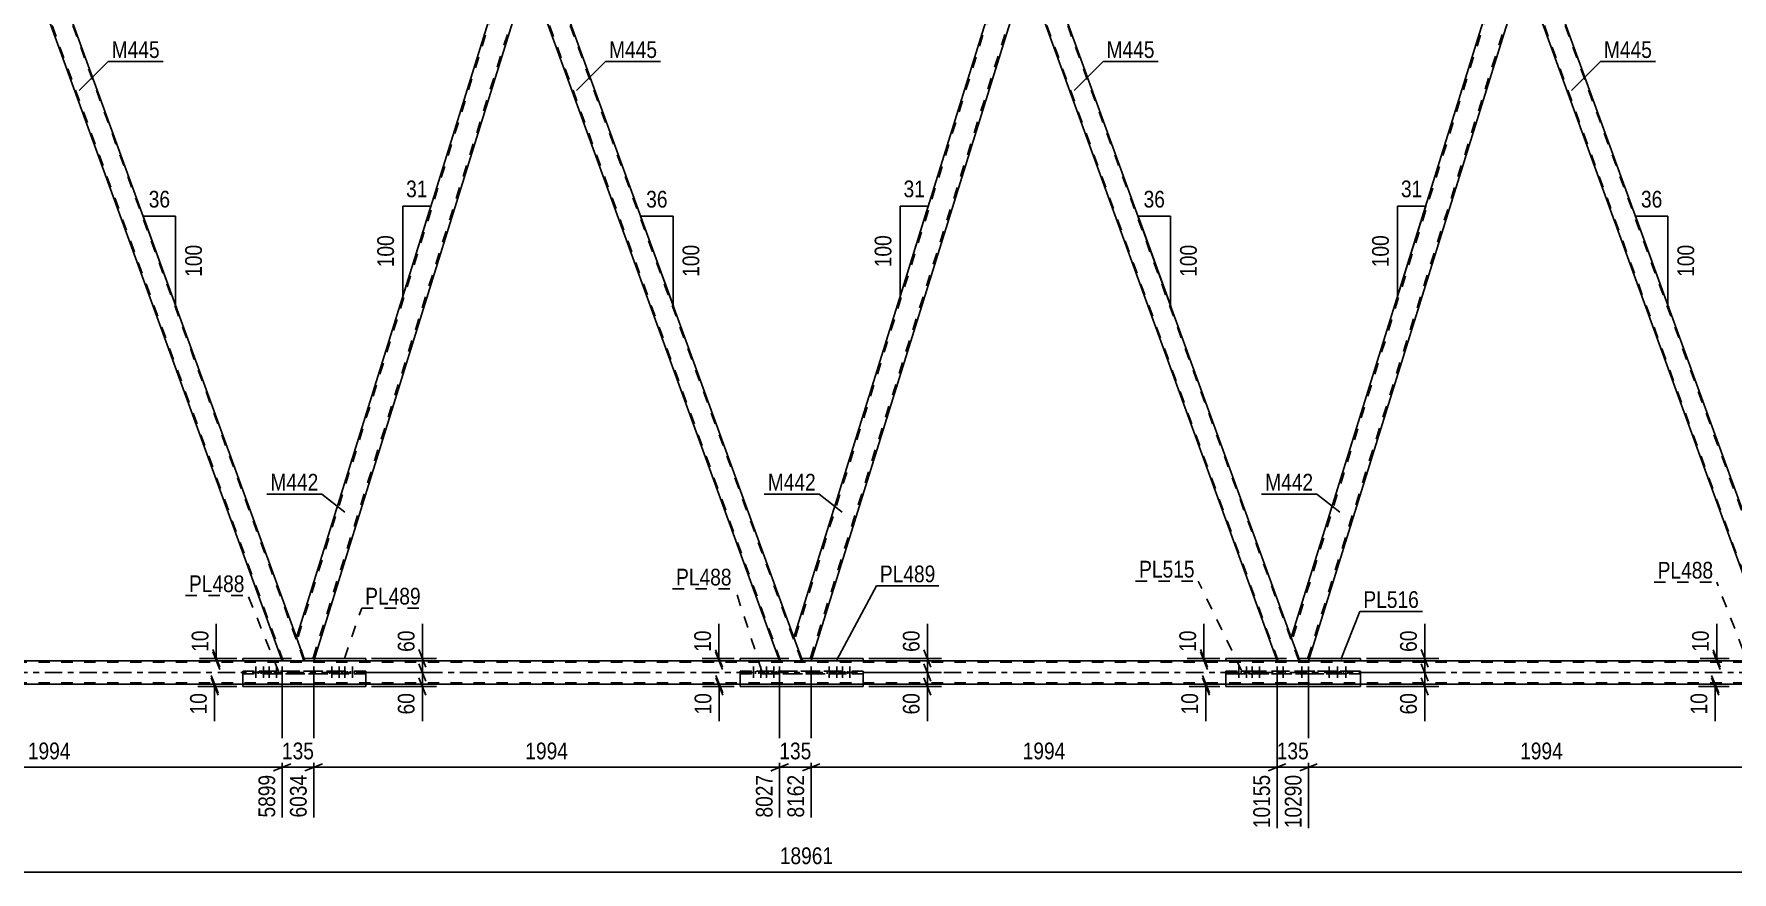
# Model space of a CAD drawing. Header units: millimetres. Extents: x 0 to 841, y 0 to 594.
# Drawn here: x 289.5 to 580.2, y 269.4 to 412.8 of the extents above; entities that cross this region are included whole.
import ezdxf

# ---------------------------------------------------------------- set-up
doc = ezdxf.new("R2010")
doc.units = ezdxf.units.MM
doc.linetypes.add('DXK_LINE_DOT2', pattern=[3.9198, 1.9599, -1.9599])
doc.linetypes.add('DXK_LINE_DOT3', pattern=[5.9187, 2.979, -0.9799, 0.9799, -0.9799])
doc.styles.add('Arial Narrow', font='ARIALN.TTF', dxfattribs={"height": 0.2})

# ---------------------------------------------------------------- blocks, each defined once
blk = doc.blocks.new('Part-570369486-1893 - 1691')
at = {"color": 2, "linetype": 'Continuous'}
for p, q in [((546.57, 427.54), (543.02, 427.54)), ((546.91, 427.54), (546.57, 427.54)), ((589.87, 309.52), (546.91, 427.54)), ((587.42, 305.54), (544.47, 423.56)), ((590.98, 305.54), (587.42, 305.54)), ((591.29, 305.54), (590.98, 305.54)), ((591.32, 305.54), (591.29, 305.54))]:
    blk.add_line(p, q, dxfattribs=at)
at = {"color": 7, "linetype": 'DXK_LINE_DOT2'}
for p, q in [((544.47, 423.56), (543.02, 427.54)), ((587.59, 305.54), (543.19, 427.54)), ((591.15, 305.54), (546.74, 427.54)), ((591.32, 305.54), (589.87, 309.52)), ((590.98, 305.54), (591.22, 305.54))]:
    blk.add_line(p, q, dxfattribs=at)
blk = doc.blocks.new('Part-570369486-1898 - 1691')
at = {"color": 2, "linetype": 'Continuous'}
for p, q in [((541.52, 427.54), (504.73, 309.52)), ((543.02, 427.54), (541.52, 427.54)), ((543.02, 427.54), (544.47, 423.56)), ((544.47, 423.56), (507.68, 305.54)), ((506.18, 305.54), (504.73, 309.52)), ((506.18, 305.54), (507.18, 305.54)), ((507.64, 305.54), (507.18, 305.54)), ((507.68, 305.54), (507.64, 305.54))]:
    blk.add_line(p, q, dxfattribs=at)
at = {"color": 7, "linetype": 'DXK_LINE_DOT2'}
for p, q in [((541.77, 427.54), (504.87, 309.15)), ((544.33, 423.93), (507.43, 305.54)), ((507.18, 305.54), (507.53, 305.54))]:
    blk.add_line(p, q, dxfattribs=at)
blk = doc.blocks.new('Part-570369486-1848 - 1691')
at = {"color": 7, "linetype": 'DXK_LINE_DOT2'}
for p, q in [((778.31, 305.3), (96.07, 305.3)), ((337.41, 305.54), (332.02, 305.54)), ((422.55, 305.54), (417.16, 305.54)), ((507.68, 305.54), (502.29, 305.54)), ((778.31, 301.78), (96.07, 301.78))]:
    blk.add_line(p, q, dxfattribs=at)
at = {"color": 2, "linetype": 'Continuous'}
for p, q in [((332.02, 305.54), (252.28, 305.54)), ((335.91, 305.54), (335.91, 305.54)), ((417.16, 305.54), (337.41, 305.54)), ((421.05, 305.54), (421.05, 305.54)), ((502.29, 305.54), (422.55, 305.54)), ((506.18, 305.54), (506.18, 305.54)), ((587.42, 305.54), (507.68, 305.54)), ((96.07, 301.54), (778.31, 301.54))]:
    blk.add_line(p, q, dxfattribs=at)
at = {"color": 7, "linetype": 'DXK_LINE_DOT3'}
blk.add_line((96.07, 303.54), (778.31, 303.54), dxfattribs=at)
blk = doc.blocks.new('Part-570369486-1913 - 1691')
at = {"color": 2, "linetype": 'Continuous'}
for p, q in [((456.38, 427.54), (419.6, 309.52)), ((457.88, 427.54), (456.38, 427.54)), ((457.88, 427.54), (459.33, 423.56)), ((459.33, 423.56), (422.55, 305.54)), ((421.05, 305.54), (419.6, 309.52)), ((421.05, 305.54), (422.05, 305.54)), ((422.51, 305.54), (422.05, 305.54)), ((422.55, 305.54), (422.51, 305.54))]:
    blk.add_line(p, q, dxfattribs=at)
at = {"color": 7, "linetype": 'DXK_LINE_DOT2'}
for p, q in [((456.63, 427.54), (419.73, 309.15)), ((459.2, 423.93), (422.3, 305.54)), ((422.05, 305.54), (422.4, 305.54))]:
    blk.add_line(p, q, dxfattribs=at)
blk = doc.blocks.new('Part-570369486-1918 - 1691')
at = {"color": 2, "linetype": 'Continuous'}
for p, q in [((371.25, 427.54), (334.47, 309.52)), ((372.75, 427.54), (371.25, 427.54)), ((372.75, 427.54), (374.2, 423.56)), ((374.2, 423.56), (337.41, 305.54)), ((335.91, 305.54), (334.47, 309.52)), ((335.91, 305.54), (336.91, 305.54)), ((337.38, 305.54), (336.91, 305.54)), ((337.41, 305.54), (337.38, 305.54))]:
    blk.add_line(p, q, dxfattribs=at)
at = {"color": 7, "linetype": 'DXK_LINE_DOT2'}
for p, q in [((371.5, 427.54), (334.6, 309.15)), ((374.06, 423.93), (337.16, 305.54)), ((336.91, 305.54), (337.27, 305.54))]:
    blk.add_line(p, q, dxfattribs=at)
blk = doc.blocks.new('Part-570369486-1933 - 1691')
at = {"color": 2, "linetype": 'Continuous'}
for p, q in [((291.17, 427.54), (287.62, 427.54)), ((291.51, 427.54), (291.17, 427.54)), ((334.47, 309.52), (291.51, 427.54)), ((332.02, 305.54), (289.06, 423.56)), ((335.57, 305.54), (332.02, 305.54)), ((335.89, 305.54), (335.57, 305.54)), ((335.91, 305.54), (335.89, 305.54))]:
    blk.add_line(p, q, dxfattribs=at)
at = {"color": 7, "linetype": 'DXK_LINE_DOT2'}
for p, q in [((289.06, 423.56), (287.62, 427.54)), ((332.19, 305.54), (287.79, 427.54)), ((335.74, 305.54), (291.34, 427.54)), ((335.91, 305.54), (334.47, 309.52)), ((335.57, 305.54), (335.82, 305.54))]:
    blk.add_line(p, q, dxfattribs=at)
blk = doc.blocks.new('Part-570369486-1978 - 1691')
at = {"color": 2, "linetype": 'Continuous'}
for p, q in [((417.01, 305.93), (410.4, 305.93)), ((410.4, 305.54), (410.4, 305.93)), ((431.45, 305.93), (422.67, 305.93)), ((431.45, 305.54), (431.45, 305.93)), ((410.4, 301.13), (410.4, 301.54)), ((410.4, 301.13), (431.45, 301.13)), ((431.45, 301.13), (431.45, 301.54))]:
    blk.add_line(p, q, dxfattribs=at)
at = {"color": 7, "linetype": 'DXK_LINE_DOT2'}
for p, q in [((410.4, 301.54), (410.4, 305.54)), ((422.67, 305.93), (417.01, 305.93)), ((431.45, 301.54), (431.45, 305.54))]:
    blk.add_line(p, q, dxfattribs=at)
blk = doc.blocks.new('Part-570369486-1983 - 1691')
at = {"color": 2, "linetype": 'Continuous'}
for p, q in [((502.14, 305.94), (493.51, 305.94)), ((493.51, 305.54), (493.51, 305.94)), ((516.58, 305.94), (507.81, 305.94)), ((516.58, 305.54), (516.58, 305.94)), ((493.51, 301.14), (493.51, 301.54)), ((493.51, 301.14), (516.58, 301.14)), ((516.58, 301.14), (516.58, 301.54))]:
    blk.add_line(p, q, dxfattribs=at)
at = {"color": 7, "linetype": 'DXK_LINE_DOT2'}
for p, q in [((493.51, 301.54), (493.51, 305.54)), ((507.81, 305.94), (502.14, 305.94)), ((516.58, 301.54), (516.58, 305.54))]:
    blk.add_line(p, q, dxfattribs=at)
blk = doc.blocks.new('Part-570369486-2148 - 1691')
at = {"color": 2, "linetype": 'Continuous'}
for p, q in [((376.3, 427.54), (372.75, 427.54)), ((376.64, 427.54), (376.3, 427.54)), ((419.6, 309.52), (376.64, 427.54)), ((417.15, 305.54), (374.2, 423.56)), ((420.71, 305.54), (417.15, 305.54)), ((421.02, 305.54), (420.71, 305.54)), ((421.05, 305.54), (421.02, 305.54))]:
    blk.add_line(p, q, dxfattribs=at)
at = {"color": 7, "linetype": 'DXK_LINE_DOT2'}
for p, q in [((374.2, 423.56), (372.75, 427.54)), ((417.32, 305.54), (372.92, 427.54)), ((420.88, 305.54), (376.47, 427.54)), ((421.05, 305.54), (419.6, 309.52)), ((420.71, 305.54), (420.95, 305.54))]:
    blk.add_line(p, q, dxfattribs=at)
blk = doc.blocks.new('Part-570369486-2153 - 1691')
at = {"color": 2, "linetype": 'Continuous'}
for p, q in [((461.44, 427.54), (457.88, 427.54)), ((461.78, 427.54), (461.44, 427.54)), ((504.73, 309.52), (461.78, 427.54)), ((502.29, 305.54), (459.33, 423.56)), ((505.84, 305.54), (502.29, 305.54)), ((506.16, 305.54), (505.84, 305.54)), ((506.18, 305.54), (506.16, 305.54))]:
    blk.add_line(p, q, dxfattribs=at)
at = {"color": 7, "linetype": 'DXK_LINE_DOT2'}
for p, q in [((459.33, 423.56), (457.88, 427.54)), ((502.46, 305.54), (458.05, 427.54)), ((506.01, 305.54), (461.61, 427.54)), ((506.18, 305.54), (504.73, 309.52)), ((505.84, 305.54), (506.08, 305.54))]:
    blk.add_line(p, q, dxfattribs=at)
blk = doc.blocks.new('Part-570369486-2173 - 1691')
at = {"color": 2, "linetype": 'Continuous'}
for p, q in [((331.87, 305.94), (325.26, 305.94)), ((325.26, 305.54), (325.26, 305.94)), ((346.31, 305.94), (337.54, 305.94)), ((346.31, 305.54), (346.31, 305.94)), ((325.26, 301.14), (325.26, 301.54)), ((325.26, 301.14), (346.31, 301.14)), ((346.31, 301.14), (346.31, 301.54))]:
    blk.add_line(p, q, dxfattribs=at)
at = {"color": 7, "linetype": 'DXK_LINE_DOT2'}
for p, q in [((325.26, 301.54), (325.26, 305.54)), ((337.54, 305.94), (331.87, 305.94)), ((346.31, 301.54), (346.31, 305.54))]:
    blk.add_line(p, q, dxfattribs=at)
blk = doc.blocks.new('Bolt-570369486-2314 - 1691')
at = {"color": 1, "linetype": 'DXK_LINE_DOT2'}
for p, q in [((327.17, 303.78), (327.17, 303.3)), ((327.53, 304.58), (327.53, 301.58)), ((327.89, 303.78), (327.89, 303.3)), ((328.45, 303.78), (328.45, 303.3)), ((328.81, 304.58), (328.81, 301.58)), ((329.17, 303.78), (329.17, 303.3)), ((329.41, 303.78), (329.41, 303.3)), ((329.77, 304.58), (329.77, 301.58)), ((330.13, 303.78), (330.13, 303.3)), ((330.69, 303.78), (330.69, 303.3)), ((331.05, 304.58), (331.05, 301.58)), ((331.41, 303.78), (331.41, 303.3))]:
    blk.add_line(p, q, dxfattribs=at)
blk = doc.blocks.new('Part-570369486-2288 - 1691')
at = {"color": 7, "linetype": 'DXK_LINE_DOT2'}
for p, q in [((325.26, 303.3), (325.26, 303.78)), ((325.26, 303.78), (346.31, 303.78)), ((330.04, 303.78), (325.26, 303.78)), ((325.26, 303.3), (330.04, 303.3)), ((346.31, 303.3), (325.26, 303.3)), ((330.04, 303.3), (330.04, 303.78)), ((341.54, 303.78), (330.04, 303.78)), ((330.04, 303.3), (341.54, 303.3)), ((341.54, 303.3), (341.54, 303.78)), ((346.31, 303.78), (341.54, 303.78)), ((341.54, 303.3), (346.31, 303.3)), ((346.31, 303.3), (346.31, 303.78)), ((346.31, 303.3), (346.31, 303.3))]:
    blk.add_line(p, q, dxfattribs=at)
blk = doc.blocks.new('Part-570369486-2293 - 1691')
at = {"color": 7, "linetype": 'DXK_LINE_DOT2'}
for p, q in [((410.4, 303.29), (410.4, 303.77)), ((410.4, 303.77), (431.45, 303.77)), ((415.17, 303.77), (410.4, 303.77)), ((410.4, 303.29), (415.17, 303.29)), ((431.45, 303.29), (410.4, 303.29)), ((415.17, 303.29), (415.17, 303.77)), ((426.67, 303.77), (415.17, 303.77)), ((415.17, 303.29), (426.67, 303.29)), ((426.67, 303.29), (426.67, 303.77)), ((431.45, 303.77), (426.67, 303.77)), ((426.67, 303.29), (431.45, 303.29)), ((431.45, 303.29), (431.45, 303.77)), ((431.45, 303.29), (431.45, 303.29))]:
    blk.add_line(p, q, dxfattribs=at)
blk = doc.blocks.new('Part-570369486-2298 - 1691')
at = {"color": 7, "linetype": 'DXK_LINE_DOT2'}
for p, q in [((493.51, 303.3), (493.51, 303.78)), ((493.51, 303.78), (516.58, 303.78)), ((498.28, 303.78), (493.51, 303.78)), ((493.51, 303.3), (501.54, 303.3)), ((516.58, 303.3), (493.51, 303.3)), ((498.28, 303.3), (498.28, 303.78)), ((508.34, 303.78), (498.28, 303.78)), ((501.54, 303.3), (501.54, 303.78)), ((501.54, 303.3), (508.34, 303.3)), ((508.34, 303.3), (508.34, 303.78)), ((516.58, 303.78), (508.34, 303.78)), ((508.34, 303.3), (516.58, 303.3)), ((511.8, 303.3), (511.8, 303.78)), ((516.58, 303.3), (516.58, 303.78)), ((516.58, 303.3), (516.58, 303.3))]:
    blk.add_line(p, q, dxfattribs=at)
blk = doc.blocks.new('Bolt-570369486-2357 - 1691')
at = {"color": 1, "linetype": 'DXK_LINE_DOT2'}
for p, q in [((340.16, 303.78), (340.16, 303.3)), ((340.52, 304.58), (340.52, 301.58)), ((340.88, 303.78), (340.88, 303.3)), ((341.44, 303.78), (341.44, 303.3)), ((341.8, 304.58), (341.8, 301.58)), ((342.16, 303.78), (342.16, 303.3)), ((342.41, 303.78), (342.41, 303.3)), ((342.77, 304.58), (342.77, 301.58)), ((343.13, 303.78), (343.13, 303.3)), ((343.69, 303.78), (343.69, 303.3)), ((344.05, 304.58), (344.05, 301.58)), ((344.41, 303.78), (344.41, 303.3))]:
    blk.add_line(p, q, dxfattribs=at)
blk = doc.blocks.new('Bolt-570369486-2358 - 1691')
at = {"color": 1, "linetype": 'DXK_LINE_DOT2'}
for p, q in [((412.3, 303.77), (412.3, 303.29)), ((412.66, 304.57), (412.66, 301.57)), ((413.02, 303.77), (413.02, 303.29)), ((413.58, 303.77), (413.58, 303.29)), ((413.94, 304.57), (413.94, 301.57)), ((414.3, 303.77), (414.3, 303.29)), ((414.55, 303.77), (414.55, 303.29)), ((414.91, 304.57), (414.91, 301.57)), ((415.27, 303.77), (415.27, 303.29)), ((415.83, 303.77), (415.83, 303.29)), ((416.19, 304.57), (416.19, 301.57)), ((416.55, 303.77), (416.55, 303.29))]:
    blk.add_line(p, q, dxfattribs=at)
blk = doc.blocks.new('Bolt-570369486-2359 - 1691')
at = {"color": 1, "linetype": 'DXK_LINE_DOT2'}
for p, q in [((425.3, 303.77), (425.3, 303.29)), ((425.66, 304.57), (425.66, 301.57)), ((426.02, 303.77), (426.02, 303.29)), ((426.58, 303.77), (426.58, 303.29)), ((426.94, 304.57), (426.94, 301.57)), ((427.3, 303.77), (427.3, 303.29)), ((427.54, 303.77), (427.54, 303.29)), ((427.9, 304.57), (427.9, 301.57)), ((428.26, 303.77), (428.26, 303.29)), ((428.83, 303.77), (428.83, 303.29)), ((429.19, 304.57), (429.19, 301.57)), ((429.55, 303.77), (429.55, 303.29))]:
    blk.add_line(p, q, dxfattribs=at)
blk = doc.blocks.new('Bolt-570369486-2360 - 1691')
at = {"color": 1, "linetype": 'DXK_LINE_DOT2'}
for p, q in [((495.41, 303.78), (495.41, 303.3)), ((495.77, 304.58), (495.77, 301.58)), ((496.13, 303.78), (496.13, 303.3)), ((496.69, 303.78), (496.69, 303.3)), ((497.05, 304.58), (497.05, 301.58)), ((497.41, 303.78), (497.41, 303.3)), ((497.66, 303.78), (497.66, 303.3)), ((498.02, 304.58), (498.02, 301.58)), ((498.38, 303.78), (498.38, 303.3)), ((498.94, 303.78), (498.94, 303.3)), ((499.3, 304.58), (499.3, 301.58)), ((499.66, 303.78), (499.66, 303.3))]:
    blk.add_line(p, q, dxfattribs=at)
blk = doc.blocks.new('Bolt-570369486-2361 - 1691')
at = {"color": 1, "linetype": 'DXK_LINE_DOT2'}
for p, q in [((510.85, 303.78), (510.85, 303.3)), ((511.21, 304.58), (511.21, 301.98)), ((511.57, 303.78), (511.57, 303.3)), ((512.26, 303.78), (512.26, 303.3)), ((512.28, 303.78), (512.28, 303.3)), ((512.62, 304.58), (512.62, 301.98)), ((512.64, 304.58), (512.64, 301.98)), ((512.98, 303.78), (512.98, 303.3)), ((513, 303.78), (513, 303.3)), ((513.68, 303.78), (513.68, 303.3)), ((514.04, 304.58), (514.04, 301.98)), ((514.4, 303.78), (514.4, 303.3))]:
    blk.add_line(p, q, dxfattribs=at)
blk = doc.blocks.new('Bolt-570369486-2362 - 1691')
at = {"color": 1, "linetype": 'DXK_LINE_DOT2'}
for p, q in [((502.98, 303.78), (502.98, 303.3)), ((502.98, 303.78), (502.98, 303.3)), ((503.34, 304.58), (503.34, 301.58)), ((503.34, 304.58), (503.34, 301.58)), ((503.7, 303.78), (503.7, 303.3)), ((503.7, 303.78), (503.7, 303.3)), ((506.18, 303.78), (506.18, 303.3)), ((506.18, 303.78), (506.18, 303.3)), ((506.54, 304.58), (506.54, 301.58)), ((506.54, 304.58), (506.54, 301.58)), ((506.9, 303.78), (506.9, 303.3)), ((506.9, 303.78), (506.9, 303.3))]:
    blk.add_line(p, q, dxfattribs=at)
blk = doc.blocks.new('StraightDimension-570369486-32059 - 1691')
at = {"color": 7, "linetype": 'Continuous'}
for p, q in [((319.86, 303.04), (321.06, 300.04)), ((321.06, 299.64), (319.86, 302.64)), ((324.26, 301.54), (317.61, 301.54)), ((324.26, 301.14), (317.61, 301.14)), ((320.46, 301.14), (320.46, 301.54))]:
    blk.add_line(p, q, dxfattribs=at)
at = {"color": 0}
blk.add_wipeout([(319.71, 300.61), (315.51, 300.61), (315.51, 295.75), (319.71, 295.75)], dxfattribs=at)
at = {"color": 7, "linetype": 'Continuous'}
blk.add_line((320.46, 301.14), (320.46, 295.23), dxfattribs=at)
blk.add_line((320.46, 301.14), (320.46, 295.23), dxfattribs=at)
at = {"color": 3, "style": 'Arial Narrow'}
blk.add_text('10', height=2.863, rotation=90.0002, dxfattribs=at).set_placement((319.11, 296.35))
blk = doc.blocks.new('StraightDimension-570369486-24021 - 1691')
at = {"color": 7, "linetype": 'Continuous'}
for p, q in [((337.41, 304.54), (337.41, 278.72)), ((417.16, 304.54), (417.16, 278.72)), ((338.91, 287.93), (335.91, 286.73)), ((415.66, 286.73), (418.66, 287.93)), ((337.41, 287.33), (417.16, 287.33))]:
    blk.add_line(p, q, dxfattribs=at)
at = {"color": 0}
blk.add_wipeout([(381.54, 288.08), (381.54, 292.28), (373.03, 292.28), (373.03, 288.08)], dxfattribs=at)
at = {"color": 0, "linetype": 'Continuous'}
blk.add_wipeout([(416.56, 286.63), (412.36, 286.63), (412.36, 278.12), (416.56, 278.12)], dxfattribs=at)
at = {"color": 3, "style": 'Arial Narrow'}
blk.add_text('1994', height=2.863, dxfattribs=at).set_placement((373.63, 288.68))
at = {"color": 3, "linetype": 'Continuous', "style": 'Arial Narrow'}
blk.add_text('8027', height=2.863, rotation=90.0002, dxfattribs=at).set_placement((415.96, 278.72))
blk = doc.blocks.new('StraightDimension-570369486-32181 - 1691')
at = {"color": 7, "linetype": 'Continuous'}
for p, q in [((517.58, 303.54), (529.96, 303.54)), ((526.96, 305.04), (528.16, 302.04)), ((528.16, 299.64), (526.96, 302.64)), ((527.56, 301.14), (527.56, 303.54)), ((517.58, 301.14), (529.96, 301.14))]:
    blk.add_line(p, q, dxfattribs=at)
at = {"color": 0}
blk.add_wipeout([(526.81, 300.61), (522.61, 300.61), (522.61, 295.75), (526.81, 295.75)], dxfattribs=at)
at = {"color": 7, "linetype": 'Continuous'}
blk.add_line((527.56, 301.14), (527.56, 295.23), dxfattribs=at)
blk.add_line((527.56, 301.14), (527.56, 295.23), dxfattribs=at)
at = {"color": 3, "style": 'Arial Narrow'}
blk.add_text('60', height=2.863, rotation=90.0002, dxfattribs=at).set_placement((526.21, 296.35))
blk = doc.blocks.new('StraightDimension-570369486-21076 - 1691')
at = {"color": 7, "linetype": 'Continuous'}
blk.add_line((55.95, 269.4), (787.57, 269.4), dxfattribs=at)
at = {"color": 0}
blk.add_wipeout([(426.93, 270.15), (426.93, 274.35), (416.59, 274.35), (416.59, 270.15)], dxfattribs=at)
at = {"color": 3, "style": 'Arial Narrow'}
blk.add_text('18961', height=2.863, dxfattribs=at).set_placement((417.19, 270.75))
blk = doc.blocks.new('StraightDimension-570369486-32129 - 1691')
at = {"color": 7, "linetype": 'Continuous'}
for p, q in [((432.45, 305.93), (444.86, 305.93)), ((441.86, 307.43), (443.06, 304.43)), ((442.46, 303.54), (442.46, 305.93)), ((432.45, 303.54), (444.86, 303.54)), ((443.06, 302.04), (441.86, 305.04))]:
    blk.add_line(p, q, dxfattribs=at)
at = {"color": 0}
blk.add_wipeout([(441.71, 311.32), (437.51, 311.32), (437.51, 306.46), (441.71, 306.46)], dxfattribs=at)
at = {"color": 7, "linetype": 'Continuous'}
blk.add_line((442.46, 305.93), (442.46, 311.84), dxfattribs=at)
blk.add_line((442.46, 305.93), (442.46, 311.84), dxfattribs=at)
at = {"color": 3, "style": 'Arial Narrow'}
blk.add_text('60', height=2.863, rotation=90.0002, dxfattribs=at).set_placement((441.11, 307.06))
blk = doc.blocks.new('StraightDimension-570369486-32112 - 1691')
at = {"color": 7, "linetype": 'Continuous'}
for p, q in [((409.4, 305.93), (403.91, 305.93)), ((409.4, 305.54), (403.91, 305.54)), ((406.16, 307.43), (407.36, 304.43)), ((407.36, 304.04), (406.16, 307.04)), ((406.76, 305.54), (406.76, 305.93))]:
    blk.add_line(p, q, dxfattribs=at)
at = {"color": 0}
blk.add_wipeout([(406.01, 311.32), (401.81, 311.32), (401.81, 306.46), (406.01, 306.46)], dxfattribs=at)
at = {"color": 7, "linetype": 'Continuous'}
blk.add_line((406.76, 305.93), (406.76, 311.84), dxfattribs=at)
blk.add_line((406.76, 305.93), (406.76, 311.84), dxfattribs=at)
at = {"color": 3, "style": 'Arial Narrow'}
blk.add_text('10', height=2.863, rotation=90.0002, dxfattribs=at).set_placement((405.41, 307.06))
blk = doc.blocks.new('StraightDimension-570369486-32199 - 1691')
at = {"color": 7, "linetype": 'Continuous'}
for p, q in [((576.68, 303.04), (577.88, 300.04)), ((577.88, 299.63), (576.68, 302.63)), ((579.67, 301.54), (574.43, 301.54)), ((579.67, 301.13), (574.43, 301.13)), ((577.28, 301.13), (577.28, 301.54))]:
    blk.add_line(p, q, dxfattribs=at)
at = {"color": 0}
blk.add_wipeout([(576.53, 300.61), (572.33, 300.61), (572.33, 295.75), (576.53, 295.75)], dxfattribs=at)
at = {"color": 7, "linetype": 'Continuous'}
blk.add_line((577.28, 301.13), (577.28, 295.23), dxfattribs=at)
blk.add_line((577.28, 301.13), (577.28, 295.23), dxfattribs=at)
at = {"color": 3, "style": 'Arial Narrow'}
blk.add_text('10', height=2.863, rotation=90.0002, dxfattribs=at).set_placement((575.93, 296.35))
blk = doc.blocks.new('AngleDimension-570369486-27271 - 1691')
at = {"color": 7, "linetype": 'Continuous'}
for p, q in [((352.65, 383.34), (357.47, 383.34)), ((352.65, 367.87), (357.47, 383.34)), ((352.65, 367.87), (352.65, 383.34)), ((355.91, 378.34), (357.47, 383.34))]:
    blk.add_line(p, q, dxfattribs=at)
at = {"color": 0}
for points in [[(357.49, 384.24), (357.49, 388.44), (352.63, 388.44), (352.63, 384.24)], [(351.75, 378.94), (347.55, 378.94), (347.55, 372.26), (351.75, 372.26)]]:
    blk.add_wipeout(points, dxfattribs=at)
at = {"color": 3, "style": 'Arial Narrow'}
blk.add_text('31', height=2.863, dxfattribs=at).set_placement((353.23, 384.84))
blk.add_text('100', height=2.863, rotation=90.0002, dxfattribs=at).set_placement((351.15, 372.86))
blk = doc.blocks.new('StraightDimension-570369486-32163 - 1691')
at = {"color": 7, "linetype": 'Continuous'}
for p, q in [((492.51, 305.94), (486.93, 305.94)), ((492.51, 305.54), (486.93, 305.54)), ((489.18, 307.44), (490.38, 304.44)), ((490.38, 304.04), (489.18, 307.04)), ((489.78, 305.54), (489.78, 305.94))]:
    blk.add_line(p, q, dxfattribs=at)
at = {"color": 0}
blk.add_wipeout([(489.03, 311.32), (484.83, 311.32), (484.83, 306.46), (489.03, 306.46)], dxfattribs=at)
at = {"color": 7, "linetype": 'Continuous'}
blk.add_line((489.78, 305.94), (489.78, 311.84), dxfattribs=at)
blk.add_line((489.78, 305.94), (489.78, 311.84), dxfattribs=at)
at = {"color": 3, "style": 'Arial Narrow'}
blk.add_text('10', height=2.863, rotation=90.0002, dxfattribs=at).set_placement((488.43, 307.06))
blk = doc.blocks.new('StraightDimension-570369486-32077 - 1691')
at = {"color": 7, "linetype": 'Continuous'}
for p, q in [((347.31, 303.54), (358.42, 303.54)), ((355.42, 305.04), (356.62, 302.04)), ((356.62, 299.64), (355.42, 302.64)), ((356.02, 301.14), (356.02, 303.54)), ((347.31, 301.14), (358.42, 301.14))]:
    blk.add_line(p, q, dxfattribs=at)
at = {"color": 0}
blk.add_wipeout([(355.27, 300.61), (351.07, 300.61), (351.07, 295.75), (355.27, 295.75)], dxfattribs=at)
at = {"color": 7, "linetype": 'Continuous'}
blk.add_line((356.02, 301.14), (356.02, 295.23), dxfattribs=at)
blk.add_line((356.02, 301.14), (356.02, 295.23), dxfattribs=at)
at = {"color": 3, "style": 'Arial Narrow'}
blk.add_text('60', height=2.863, rotation=90.0002, dxfattribs=at).set_placement((354.67, 296.35))
blk = doc.blocks.new('StraightDimension-570369486-32180 - 1691')
at = {"color": 7, "linetype": 'Continuous'}
for p, q in [((517.58, 305.94), (529.96, 305.94)), ((526.96, 307.44), (528.16, 304.44)), ((527.56, 303.54), (527.56, 305.94)), ((517.58, 303.54), (529.96, 303.54)), ((528.16, 302.04), (526.96, 305.04))]:
    blk.add_line(p, q, dxfattribs=at)
at = {"color": 0}
blk.add_wipeout([(526.81, 311.32), (522.61, 311.32), (522.61, 306.46), (526.81, 306.46)], dxfattribs=at)
at = {"color": 7, "linetype": 'Continuous'}
blk.add_line((527.56, 305.94), (527.56, 311.84), dxfattribs=at)
blk.add_line((527.56, 305.94), (527.56, 311.84), dxfattribs=at)
at = {"color": 3, "style": 'Arial Narrow'}
blk.add_text('60', height=2.863, rotation=90.0002, dxfattribs=at).set_placement((526.21, 307.06))
blk = doc.blocks.new('StraightDimension-570369486-24023 - 1691')
at = {"color": 7, "linetype": 'Continuous'}
for p, q in [((252.28, 304.54), (252.28, 278.72)), ((332.02, 304.54), (332.02, 278.72)), ((253.78, 287.93), (250.78, 286.73)), ((330.52, 286.73), (333.52, 287.93)), ((252.28, 287.33), (332.02, 287.33))]:
    blk.add_line(p, q, dxfattribs=at)
at = {"color": 0}
blk.add_wipeout([(296.41, 288.08), (296.41, 292.28), (287.89, 292.28), (287.89, 288.08)], dxfattribs=at)
at = {"color": 0, "linetype": 'Continuous'}
blk.add_wipeout([(331.42, 286.63), (327.22, 286.63), (327.22, 278.12), (331.42, 278.12)], dxfattribs=at)
at = {"color": 3, "style": 'Arial Narrow'}
blk.add_text('1994', height=2.863, dxfattribs=at).set_placement((288.49, 288.68))
at = {"color": 3, "linetype": 'Continuous', "style": 'Arial Narrow'}
blk.add_text('5899', height=2.863, rotation=90.0002, dxfattribs=at).set_placement((330.82, 278.72))
blk = doc.blocks.new('StraightDimension-570369486-24017 - 1691')
at = {"color": 7, "linetype": 'Continuous'}
for p, q in [((507.68, 304.54), (507.68, 276.89)), ((587.42, 304.54), (587.42, 276.89)), ((509.18, 287.93), (506.18, 286.73)), ((585.92, 286.73), (588.92, 287.93)), ((507.68, 287.33), (587.42, 287.33))]:
    blk.add_line(p, q, dxfattribs=at)
at = {"color": 0}
blk.add_wipeout([(551.81, 288.08), (551.81, 292.28), (543.3, 292.28), (543.3, 288.08)], dxfattribs=at)
at = {"color": 0, "linetype": 'Continuous'}
blk.add_wipeout([(586.82, 286.63), (582.62, 286.63), (582.62, 276.29), (586.82, 276.29)], dxfattribs=at)
at = {"color": 3, "style": 'Arial Narrow'}
blk.add_text('1994', height=2.863, dxfattribs=at).set_placement((543.9, 288.68))
at = {"color": 3, "linetype": 'Continuous', "style": 'Arial Narrow'}
blk.add_text('12284', height=2.863, rotation=90.0002, dxfattribs=at).set_placement((586.22, 276.89))
blk = doc.blocks.new('StraightDimension-570369486-24018 - 1691')
at = {"color": 7, "linetype": 'Continuous'}
for p, q in [((502.29, 304.54), (502.29, 276.89)), ((507.68, 304.54), (507.68, 276.89)), ((500.79, 286.73), (503.79, 287.93)), ((509.18, 287.93), (506.18, 286.73)), ((502.29, 287.33), (507.68, 287.33))]:
    blk.add_line(p, q, dxfattribs=at)
at = {"color": 0}
blk.add_wipeout([(508.33, 288.08), (508.33, 292.28), (501.64, 292.28), (501.64, 288.08)], dxfattribs=at)
at = {"color": 3, "style": 'Arial Narrow'}
blk.add_text('135', height=2.863, dxfattribs=at).set_placement((502.24, 288.68))
at = {"color": 0, "linetype": 'Continuous'}
blk.add_wipeout([(507.08, 286.63), (502.88, 286.63), (502.88, 276.29), (507.08, 276.29)], dxfattribs=at)
at = {"color": 3, "linetype": 'Continuous', "style": 'Arial Narrow'}
blk.add_text('10290', height=2.863, rotation=90.0002, dxfattribs=at).set_placement((506.48, 276.89))
blk = doc.blocks.new('StraightDimension-570369486-32076 - 1691')
at = {"color": 7, "linetype": 'Continuous'}
for p, q in [((347.31, 305.94), (358.42, 305.94)), ((355.42, 307.44), (356.62, 304.44)), ((356.02, 303.54), (356.02, 305.94)), ((347.31, 303.54), (358.42, 303.54)), ((356.62, 302.04), (355.42, 305.04))]:
    blk.add_line(p, q, dxfattribs=at)
at = {"color": 0}
blk.add_wipeout([(355.27, 311.32), (351.07, 311.32), (351.07, 306.46), (355.27, 306.46)], dxfattribs=at)
at = {"color": 7, "linetype": 'Continuous'}
blk.add_line((356.02, 305.94), (356.02, 311.84), dxfattribs=at)
blk.add_line((356.02, 305.94), (356.02, 311.84), dxfattribs=at)
at = {"color": 3, "style": 'Arial Narrow'}
blk.add_text('60', height=2.863, rotation=90.0002, dxfattribs=at).set_placement((354.67, 307.06))
blk = doc.blocks.new('StraightDimension-570369486-32146 - 1691')
at = {"color": 7, "linetype": 'Continuous'}
for p, q in [((489.52, 303.04), (490.72, 300.04)), ((490.72, 299.64), (489.52, 302.64)), ((492.51, 301.54), (487.27, 301.54)), ((492.51, 301.14), (487.27, 301.14)), ((490.12, 301.14), (490.12, 301.54))]:
    blk.add_line(p, q, dxfattribs=at)
at = {"color": 0}
blk.add_wipeout([(489.37, 300.61), (485.17, 300.61), (485.17, 295.75), (489.37, 295.75)], dxfattribs=at)
at = {"color": 7, "linetype": 'Continuous'}
blk.add_line((490.12, 301.14), (490.12, 295.23), dxfattribs=at)
blk.add_line((490.12, 301.14), (490.12, 295.23), dxfattribs=at)
at = {"color": 3, "style": 'Arial Narrow'}
blk.add_text('10', height=2.863, rotation=90.0002, dxfattribs=at).set_placement((488.77, 296.35))
blk = doc.blocks.new('StraightDimension-570369486-24019 - 1691')
at = {"color": 7, "linetype": 'Continuous'}
for p, q in [((422.55, 304.54), (422.55, 278.72)), ((502.29, 304.54), (502.29, 276.89)), ((424.05, 287.93), (421.05, 286.73)), ((500.79, 286.73), (503.79, 287.93)), ((422.55, 287.33), (502.29, 287.33))]:
    blk.add_line(p, q, dxfattribs=at)
at = {"color": 0}
blk.add_wipeout([(466.67, 288.08), (466.67, 292.28), (458.16, 292.28), (458.16, 288.08)], dxfattribs=at)
at = {"color": 0, "linetype": 'Continuous'}
blk.add_wipeout([(501.69, 286.63), (497.49, 286.63), (497.49, 276.29), (501.69, 276.29)], dxfattribs=at)
at = {"color": 3, "style": 'Arial Narrow'}
blk.add_text('1994', height=2.863, dxfattribs=at).set_placement((458.76, 288.68))
at = {"color": 3, "linetype": 'Continuous', "style": 'Arial Narrow'}
blk.add_text('10155', height=2.863, rotation=90.0002, dxfattribs=at).set_placement((501.09, 276.89))
blk = doc.blocks.new('StraightDimension-570369486-24020 - 1691')
at = {"color": 7, "linetype": 'Continuous'}
for p, q in [((417.16, 304.54), (417.16, 278.72)), ((422.55, 304.54), (422.55, 278.72)), ((415.66, 286.73), (418.66, 287.93)), ((424.05, 287.93), (421.05, 286.73)), ((417.16, 287.33), (422.55, 287.33))]:
    blk.add_line(p, q, dxfattribs=at)
at = {"color": 0}
blk.add_wipeout([(423.19, 288.08), (423.19, 292.28), (416.51, 292.28), (416.51, 288.08)], dxfattribs=at)
at = {"color": 3, "style": 'Arial Narrow'}
blk.add_text('135', height=2.863, dxfattribs=at).set_placement((417.11, 288.68))
at = {"color": 0, "linetype": 'Continuous'}
blk.add_wipeout([(421.95, 286.63), (417.75, 286.63), (417.75, 278.12), (421.95, 278.12)], dxfattribs=at)
at = {"color": 3, "linetype": 'Continuous', "style": 'Arial Narrow'}
blk.add_text('8162', height=2.863, rotation=90.0002, dxfattribs=at).set_placement((421.35, 278.72))
blk = doc.blocks.new('StraightDimension-570369486-24022 - 1691')
at = {"color": 7, "linetype": 'Continuous'}
for p, q in [((332.02, 304.54), (332.02, 278.72)), ((337.41, 304.54), (337.41, 278.72)), ((330.52, 286.73), (333.52, 287.93)), ((338.91, 287.93), (335.91, 286.73)), ((332.02, 287.33), (337.41, 287.33))]:
    blk.add_line(p, q, dxfattribs=at)
at = {"color": 0}
blk.add_wipeout([(338.06, 288.08), (338.06, 292.28), (331.38, 292.28), (331.38, 288.08)], dxfattribs=at)
at = {"color": 3, "style": 'Arial Narrow'}
blk.add_text('135', height=2.863, dxfattribs=at).set_placement((331.98, 288.68))
at = {"color": 0, "linetype": 'Continuous'}
blk.add_wipeout([(336.81, 286.63), (332.61, 286.63), (332.61, 278.12), (336.81, 278.12)], dxfattribs=at)
at = {"color": 3, "linetype": 'Continuous', "style": 'Arial Narrow'}
blk.add_text('6034', height=2.863, rotation=90.0002, dxfattribs=at).set_placement((336.21, 278.72))
blk = doc.blocks.new('AngleDimension-570369486-27273 - 1691')
at = {"color": 7, "linetype": 'Continuous'}
for p, q in [((313.78, 381.58), (308.24, 381.58)), ((313.78, 366.35), (308.24, 381.58)), ((313.78, 366.35), (313.78, 381.58)), ((313.92, 365.95), (313.78, 366.35))]:
    blk.add_line(p, q, dxfattribs=at)
at = {"color": 0}
for points in [[(313.43, 382.48), (313.43, 386.68), (308.58, 386.68), (308.58, 382.48)], [(318.88, 377.31), (314.68, 377.31), (314.68, 370.62), (318.88, 370.62)]]:
    blk.add_wipeout(points, dxfattribs=at)
at = {"color": 3, "style": 'Arial Narrow'}
blk.add_text('36', height=2.863, dxfattribs=at).set_placement((309.18, 383.08))
blk.add_text('100', height=2.863, rotation=90.0002, dxfattribs=at).set_placement((318.28, 371.22))
blk = doc.blocks.new('AngleDimension-570369486-27299 - 1691')
at = {"color": 7, "linetype": 'Continuous'}
for p, q in [((437.79, 383.34), (442.61, 383.34)), ((437.79, 367.87), (442.61, 383.34)), ((437.79, 367.87), (437.79, 383.34)), ((441.05, 378.34), (442.61, 383.34))]:
    blk.add_line(p, q, dxfattribs=at)
at = {"color": 0}
for points in [[(442.62, 384.24), (442.62, 388.44), (437.77, 388.44), (437.77, 384.24)], [(436.89, 378.94), (432.69, 378.94), (432.69, 372.26), (436.89, 372.26)]]:
    blk.add_wipeout(points, dxfattribs=at)
at = {"color": 3, "style": 'Arial Narrow'}
blk.add_text('31', height=2.863, dxfattribs=at).set_placement((438.37, 384.84))
blk.add_text('100', height=2.863, rotation=90.0002, dxfattribs=at).set_placement((436.29, 372.86))
blk = doc.blocks.new('AngleDimension-570369486-27301 - 1691')
at = {"color": 7, "linetype": 'Continuous'}
for p, q in [((398.91, 381.58), (393.37, 381.58)), ((398.91, 366.35), (393.37, 381.58)), ((398.91, 366.35), (398.91, 381.58)), ((399.06, 365.95), (398.91, 366.35))]:
    blk.add_line(p, q, dxfattribs=at)
at = {"color": 0}
for points in [[(398.57, 382.48), (398.57, 386.68), (393.72, 386.68), (393.72, 382.48)], [(404.01, 377.31), (399.81, 377.31), (399.81, 370.62), (404.01, 370.62)]]:
    blk.add_wipeout(points, dxfattribs=at)
at = {"color": 3, "style": 'Arial Narrow'}
blk.add_text('36', height=2.863, dxfattribs=at).set_placement((394.32, 383.08))
blk.add_text('100', height=2.863, rotation=90.0002, dxfattribs=at).set_placement((403.41, 371.22))
blk = doc.blocks.new('AngleDimension-570369486-27327 - 1691')
at = {"color": 7, "linetype": 'Continuous'}
for p, q in [((522.92, 383.34), (527.74, 383.34)), ((522.92, 367.87), (527.74, 383.34)), ((522.92, 367.87), (522.92, 383.34)), ((526.18, 378.34), (527.74, 383.34))]:
    blk.add_line(p, q, dxfattribs=at)
at = {"color": 0}
for points in [[(527.76, 384.24), (527.76, 388.44), (522.9, 388.44), (522.9, 384.24)], [(522.02, 378.94), (517.82, 378.94), (517.82, 372.26), (522.02, 372.26)]]:
    blk.add_wipeout(points, dxfattribs=at)
at = {"color": 3, "style": 'Arial Narrow'}
blk.add_text('31', height=2.863, dxfattribs=at).set_placement((523.5, 384.84))
blk.add_text('100', height=2.863, rotation=90.0002, dxfattribs=at).set_placement((521.42, 372.86))
blk = doc.blocks.new('AngleDimension-570369486-27329 - 1691')
at = {"color": 7, "linetype": 'Continuous'}
for p, q in [((484.05, 381.58), (478.5, 381.58)), ((484.05, 366.35), (478.5, 381.58)), ((484.05, 366.35), (484.05, 381.58)), ((484.19, 365.95), (484.05, 366.35))]:
    blk.add_line(p, q, dxfattribs=at)
at = {"color": 0}
for points in [[(483.7, 382.48), (483.7, 386.68), (478.85, 386.68), (478.85, 382.48)], [(489.15, 377.31), (484.95, 377.31), (484.95, 370.62), (489.15, 370.62)]]:
    blk.add_wipeout(points, dxfattribs=at)
at = {"color": 3, "style": 'Arial Narrow'}
blk.add_text('36', height=2.863, dxfattribs=at).set_placement((479.45, 383.08))
blk.add_text('100', height=2.863, rotation=90.0002, dxfattribs=at).set_placement((488.55, 371.22))
blk = doc.blocks.new('AngleDimension-570369486-27357 - 1691')
at = {"color": 7, "linetype": 'Continuous'}
for p, q in [((569.18, 381.58), (563.64, 381.58)), ((569.18, 366.35), (563.64, 381.58)), ((569.18, 366.35), (569.18, 381.58)), ((569.33, 365.95), (569.18, 366.35))]:
    blk.add_line(p, q, dxfattribs=at)
at = {"color": 0}
for points in [[(568.84, 382.48), (568.84, 386.68), (563.98, 386.68), (563.98, 382.48)], [(574.28, 377.31), (570.08, 377.31), (570.08, 370.62), (574.28, 370.62)]]:
    blk.add_wipeout(points, dxfattribs=at)
at = {"color": 3, "style": 'Arial Narrow'}
blk.add_text('36', height=2.863, dxfattribs=at).set_placement((564.58, 383.08))
blk.add_text('100', height=2.863, rotation=90.0002, dxfattribs=at).set_placement((573.68, 371.22))
blk = doc.blocks.new('StraightDimension-570369486-32042 - 1691')
at = {"color": 7, "linetype": 'Continuous'}
for p, q in [((324.26, 305.94), (317.89, 305.94)), ((324.26, 305.54), (317.89, 305.54)), ((320.14, 307.44), (321.34, 304.44)), ((321.34, 304.04), (320.14, 307.04)), ((320.74, 305.54), (320.74, 305.94))]:
    blk.add_line(p, q, dxfattribs=at)
at = {"color": 0}
blk.add_wipeout([(319.99, 311.32), (315.79, 311.32), (315.79, 306.46), (319.99, 306.46)], dxfattribs=at)
at = {"color": 7, "linetype": 'Continuous'}
blk.add_line((320.74, 305.94), (320.74, 311.84), dxfattribs=at)
blk.add_line((320.74, 305.94), (320.74, 311.84), dxfattribs=at)
at = {"color": 3, "style": 'Arial Narrow'}
blk.add_text('10', height=2.863, rotation=90.0002, dxfattribs=at).set_placement((319.39, 307.06))
blk = doc.blocks.new('StraightDimension-570369486-32095 - 1691')
at = {"color": 7, "linetype": 'Continuous'}
for p, q in [((406.22, 303.04), (407.42, 300.04)), ((407.42, 299.63), (406.22, 302.63)), ((409.4, 301.54), (403.97, 301.54)), ((409.4, 301.13), (403.97, 301.13)), ((406.82, 301.13), (406.82, 301.54))]:
    blk.add_line(p, q, dxfattribs=at)
at = {"color": 0}
blk.add_wipeout([(406.07, 300.61), (401.87, 300.61), (401.87, 295.75), (406.07, 295.75)], dxfattribs=at)
at = {"color": 7, "linetype": 'Continuous'}
blk.add_line((406.82, 301.13), (406.82, 295.23), dxfattribs=at)
blk.add_line((406.82, 301.13), (406.82, 295.23), dxfattribs=at)
at = {"color": 3, "style": 'Arial Narrow'}
blk.add_text('10', height=2.863, rotation=90.0002, dxfattribs=at).set_placement((405.47, 296.35))
blk = doc.blocks.new('StraightDimension-570369486-32130 - 1691')
at = {"color": 7, "linetype": 'Continuous'}
for p, q in [((432.45, 303.54), (444.86, 303.54)), ((441.86, 305.04), (443.06, 302.04)), ((443.06, 299.63), (441.86, 302.63)), ((442.46, 301.13), (442.46, 303.54)), ((432.45, 301.13), (444.86, 301.13))]:
    blk.add_line(p, q, dxfattribs=at)
at = {"color": 0}
blk.add_wipeout([(441.71, 300.61), (437.51, 300.61), (437.51, 295.75), (441.71, 295.75)], dxfattribs=at)
at = {"color": 7, "linetype": 'Continuous'}
blk.add_line((442.46, 301.13), (442.46, 295.23), dxfattribs=at)
blk.add_line((442.46, 301.13), (442.46, 295.23), dxfattribs=at)
at = {"color": 3, "style": 'Arial Narrow'}
blk.add_text('60', height=2.863, rotation=90.0002, dxfattribs=at).set_placement((441.11, 296.35))
blk = doc.blocks.new('StraightDimension-570369486-32216 - 1691')
at = {"color": 7, "linetype": 'Continuous'}
for p, q in [((579.67, 305.93), (574.69, 305.93)), ((579.67, 305.54), (574.69, 305.54)), ((576.94, 307.43), (578.14, 304.43)), ((578.14, 304.04), (576.94, 307.04)), ((577.54, 305.54), (577.54, 305.93))]:
    blk.add_line(p, q, dxfattribs=at)
at = {"color": 0}
blk.add_wipeout([(576.79, 311.32), (572.59, 311.32), (572.59, 306.46), (576.79, 306.46)], dxfattribs=at)
at = {"color": 7, "linetype": 'Continuous'}
blk.add_line((577.54, 305.93), (577.54, 311.84), dxfattribs=at)
blk.add_line((577.54, 305.93), (577.54, 311.84), dxfattribs=at)
at = {"color": 3, "style": 'Arial Narrow'}
blk.add_text('10', height=2.863, rotation=90.0002, dxfattribs=at).set_placement((576.19, 307.06))
blk = doc.blocks.new('Mark-570369486-2169 - 1691')
at = {"color": 0}
blk.add_wipeout([(355.73, 315.16), (355.73, 318.16), (346.23, 318.16), (346.23, 315.16)], dxfattribs=at)
blk.add_wipeout([(355.73, 315.16), (355.73, 318.16), (346.23, 318.16), (346.23, 315.16)], dxfattribs=at)
at = {"color": 30, "linetype": 'DXK_LINE_DOT2'}
for p, q in [((342.68, 305.94), (345.63, 314.56)), ((345.63, 314.56), (356.33, 314.56))]:
    blk.add_line(p, q, dxfattribs=at)
at = {"color": 3, "style": 'Arial Narrow'}
blk.add_text('PL489', height=2.863, dxfattribs=at).set_placement((346.23, 315.16))
blk = doc.blocks.new('Mark-570369486-1974 - 1691')
at = {"color": 0}
blk.add_wipeout([(443.83, 318.97), (443.83, 321.97), (434.32, 321.97), (434.32, 318.97)], dxfattribs=at)
blk.add_wipeout([(443.83, 318.97), (443.83, 321.97), (434.32, 321.97), (434.32, 318.97)], dxfattribs=at)
at = {"color": 30, "linetype": 'Continuous'}
for p, q in [((426.96, 305.69), (433.72, 318.37)), ((433.72, 318.37), (444.43, 318.37))]:
    blk.add_line(p, q, dxfattribs=at)
at = {"color": 3, "style": 'Arial Narrow'}
blk.add_text('PL489', height=2.863, dxfattribs=at).set_placement((434.32, 318.97))
blk = doc.blocks.new('Mark-570369486-1979 - 1691')
at = {"color": 0}
blk.add_wipeout([(526.58, 314.58), (526.58, 317.58), (517.07, 317.58), (517.07, 314.58)], dxfattribs=at)
blk.add_wipeout([(526.58, 314.58), (526.58, 317.58), (517.07, 317.58), (517.07, 314.58)], dxfattribs=at)
at = {"color": 30, "linetype": 'Continuous'}
for p, q in [((513.22, 305.73), (516.47, 313.98)), ((516.47, 313.98), (527.18, 313.98))]:
    blk.add_line(p, q, dxfattribs=at)
at = {"color": 3, "style": 'Arial Narrow'}
blk.add_text('PL516', height=2.863, dxfattribs=at).set_placement((517.07, 314.58))
blk = doc.blocks.new('Mark-570369486-2284 - 1691')
at = {"color": 0}
blk.add_wipeout([(325.57, 317.28), (325.57, 320.28), (316.07, 320.28), (316.07, 317.28)], dxfattribs=at)
blk.add_wipeout([(325.57, 317.28), (325.57, 320.28), (316.07, 320.28), (316.07, 317.28)], dxfattribs=at)
at = {"color": 30, "linetype": 'DXK_LINE_DOT2'}
for p in [(315.47, 316.68), (331.38, 303.77)]:
    blk.add_line(p, (326.17, 316.68), dxfattribs=at)
at = {"color": 3, "style": 'Arial Narrow'}
blk.add_text('PL488', height=2.863, dxfattribs=at).set_placement((316.07, 317.28))
blk = doc.blocks.new('Mark-570369486-2289 - 1691')
at = {"color": 0}
blk.add_wipeout([(408.94, 318.42), (408.94, 321.42), (399.44, 321.42), (399.44, 318.42)], dxfattribs=at)
blk.add_wipeout([(408.94, 318.42), (408.94, 321.42), (399.44, 321.42), (399.44, 318.42)], dxfattribs=at)
at = {"color": 30, "linetype": 'DXK_LINE_DOT2'}
for p in [(398.84, 317.82), (414.12, 303.77)]:
    blk.add_line(p, (409.54, 317.82), dxfattribs=at)
at = {"color": 3, "style": 'Arial Narrow'}
blk.add_text('PL488', height=2.863, dxfattribs=at).set_placement((399.44, 318.42))
blk = doc.blocks.new('Mark-570369486-2294 - 1691')
at = {"color": 0}
blk.add_wipeout([(488.2, 319.78), (488.2, 322.78), (478.69, 322.78), (478.69, 319.78)], dxfattribs=at)
blk.add_wipeout([(488.2, 319.78), (488.2, 322.78), (478.69, 322.78), (478.69, 319.78)], dxfattribs=at)
at = {"color": 30, "linetype": 'DXK_LINE_DOT2'}
for p in [(478.09, 319.18), (496.25, 303.77)]:
    blk.add_line(p, (488.8, 319.18), dxfattribs=at)
at = {"color": 3, "style": 'Arial Narrow'}
blk.add_text('PL515', height=2.863, dxfattribs=at).set_placement((478.69, 319.78))
blk = doc.blocks.new('Mark-570369486-2299 - 1691')
at = {"color": 0}
blk.add_wipeout([(576.94, 319.6), (576.94, 322.6), (567.44, 322.6), (567.44, 319.6)], dxfattribs=at)
blk.add_wipeout([(576.94, 319.6), (576.94, 322.6), (567.44, 322.6), (567.44, 319.6)], dxfattribs=at)
at = {"color": 30, "linetype": 'DXK_LINE_DOT2'}
for p in [(566.84, 319), (583.46, 303.77)]:
    blk.add_line(p, (577.54, 319), dxfattribs=at)
at = {"color": 3, "style": 'Arial Narrow'}
blk.add_text('PL488', height=2.863, dxfattribs=at).set_placement((567.44, 319.6))
blk = doc.blocks.new('Mark-570369486-21123 - 1691')
at = {"color": 0}
blk.add_wipeout([(508.49, 334.66), (508.49, 337.66), (500.26, 337.66), (500.26, 334.66)], dxfattribs=at)
blk.add_wipeout([(508.49, 334.66), (508.49, 337.66), (500.26, 337.66), (500.26, 334.66)], dxfattribs=at)
at = {"color": 30, "linetype": 'Continuous'}
for p in [(499.66, 334.06), (513.03, 330.98)]:
    blk.add_line(p, (509.09, 334.06), dxfattribs=at)
at = {"color": 3, "style": 'Arial Narrow'}
blk.add_text('M442', height=2.863, dxfattribs=at).set_placement((500.26, 334.66))
blk = doc.blocks.new('Mark-570369486-21120 - 1691')
at = {"color": 0}
blk.add_wipeout([(566.46, 408.67), (566.46, 411.67), (558.24, 411.67), (558.24, 408.67)], dxfattribs=at)
blk.add_wipeout([(566.46, 408.67), (566.46, 411.67), (558.24, 411.67), (558.24, 408.67)], dxfattribs=at)
at = {"color": 30, "linetype": 'Continuous'}
for p, q in [((552.69, 403.12), (557.64, 408.07)), ((557.64, 408.07), (567.06, 408.07))]:
    blk.add_line(p, q, dxfattribs=at)
at = {"color": 3, "style": 'Arial Narrow'}
blk.add_text('M445', height=2.863, dxfattribs=at).set_placement((558.24, 408.67))
blk = doc.blocks.new('Mark-570369486-21126 - 1691')
at = {"color": 0}
blk.add_wipeout([(423.35, 334.66), (423.35, 337.66), (415.13, 337.66), (415.13, 334.66)], dxfattribs=at)
blk.add_wipeout([(423.35, 334.66), (423.35, 337.66), (415.13, 337.66), (415.13, 334.66)], dxfattribs=at)
at = {"color": 30, "linetype": 'Continuous'}
for p in [(414.53, 334.06), (427.89, 330.98)]:
    blk.add_line(p, (423.95, 334.06), dxfattribs=at)
at = {"color": 3, "style": 'Arial Narrow'}
blk.add_text('M442', height=2.863, dxfattribs=at).set_placement((415.13, 334.66))
blk = doc.blocks.new('Mark-570369486-21129 - 1691')
at = {"color": 0}
blk.add_wipeout([(338.22, 334.66), (338.22, 337.66), (330, 337.66), (330, 334.66)], dxfattribs=at)
blk.add_wipeout([(338.22, 334.66), (338.22, 337.66), (330, 337.66), (330, 334.66)], dxfattribs=at)
at = {"color": 30, "linetype": 'Continuous'}
for p in [(329.4, 334.06), (342.76, 330.98)]:
    blk.add_line(p, (338.82, 334.06), dxfattribs=at)
at = {"color": 3, "style": 'Arial Narrow'}
blk.add_text('M442', height=2.863, dxfattribs=at).set_placement((330, 334.66))
blk = doc.blocks.new('Mark-570369486-21132 - 1691')
at = {"color": 0}
blk.add_wipeout([(311.06, 408.67), (311.06, 411.67), (302.84, 411.67), (302.84, 408.67)], dxfattribs=at)
blk.add_wipeout([(311.06, 408.67), (311.06, 411.67), (302.84, 411.67), (302.84, 408.67)], dxfattribs=at)
at = {"color": 30, "linetype": 'Continuous'}
for p, q in [((297.29, 403.12), (302.24, 408.07)), ((302.24, 408.07), (311.66, 408.07))]:
    blk.add_line(p, q, dxfattribs=at)
at = {"color": 3, "style": 'Arial Narrow'}
blk.add_text('M445', height=2.863, dxfattribs=at).set_placement((302.84, 408.67))
blk = doc.blocks.new('Mark-570369486-21144 - 1691')
at = {"color": 0}
blk.add_wipeout([(396.19, 408.67), (396.19, 411.67), (387.97, 411.67), (387.97, 408.67)], dxfattribs=at)
blk.add_wipeout([(396.19, 408.67), (396.19, 411.67), (387.97, 411.67), (387.97, 408.67)], dxfattribs=at)
at = {"color": 30, "linetype": 'Continuous'}
for p, q in [((382.42, 403.12), (387.37, 408.07)), ((387.37, 408.07), (396.79, 408.07))]:
    blk.add_line(p, q, dxfattribs=at)
at = {"color": 3, "style": 'Arial Narrow'}
blk.add_text('M445', height=2.863, dxfattribs=at).set_placement((387.97, 408.67))
blk = doc.blocks.new('Mark-570369486-21147 - 1691')
at = {"color": 0}
blk.add_wipeout([(481.33, 408.67), (481.33, 411.67), (473.11, 411.67), (473.11, 408.67)], dxfattribs=at)
blk.add_wipeout([(481.33, 408.67), (481.33, 411.67), (473.11, 411.67), (473.11, 408.67)], dxfattribs=at)
at = {"color": 30, "linetype": 'Continuous'}
for p, q in [((467.56, 403.12), (472.51, 408.07)), ((472.51, 408.07), (481.93, 408.07))]:
    blk.add_line(p, q, dxfattribs=at)
at = {"color": 3, "style": 'Arial Narrow'}
blk.add_text('M445', height=2.863, dxfattribs=at).set_placement((473.11, 408.67))

msp = doc.modelspace()

# ---------------------------------------------------------------- block references
for name in ['Part-570369486-1933 - 1691', 'Part-570369486-1918 - 1691', 'Part-570369486-2148 - 1691', 'Part-570369486-1913 - 1691', 'Part-570369486-2153 - 1691', 'Part-570369486-1898 - 1691', 'Part-570369486-1893 - 1691', 'Part-570369486-1848 - 1691', 'Part-570369486-2173 - 1691', 'Part-570369486-1978 - 1691', 'Part-570369486-1983 - 1691', 'Part-570369486-2288 - 1691', 'Bolt-570369486-2314 - 1691', 'Bolt-570369486-2357 - 1691', 'Part-570369486-2293 - 1691', 'Bolt-570369486-2358 - 1691', 'Bolt-570369486-2359 - 1691', 'Part-570369486-2298 - 1691', 'Bolt-570369486-2360 - 1691', 'Bolt-570369486-2362 - 1691', 'Bolt-570369486-2361 - 1691']:
    msp.add_blockref(name, (0, 0))

# ---------------------------------------------------------------- next in the draw order: block references
for name in ['StraightDimension-570369486-32059 - 1691', 'StraightDimension-570369486-24021 - 1691', 'StraightDimension-570369486-32181 - 1691']:
    msp.add_blockref(name, (0, 0))

# ---------------------------------------------------------------- next in the draw order: block references
msp.add_blockref('StraightDimension-570369486-21076 - 1691', (0, 0))

# ---------------------------------------------------------------- next in the draw order: block references
for name in ['Mark-570369486-21132 - 1691', 'Mark-570369486-21144 - 1691', 'Mark-570369486-21147 - 1691', 'Mark-570369486-21120 - 1691', 'AngleDimension-570369486-27273 - 1691', 'AngleDimension-570369486-27271 - 1691', 'AngleDimension-570369486-27301 - 1691', 'AngleDimension-570369486-27299 - 1691', 'AngleDimension-570369486-27329 - 1691', 'AngleDimension-570369486-27327 - 1691', 'AngleDimension-570369486-27357 - 1691', 'Mark-570369486-21129 - 1691', 'Mark-570369486-21126 - 1691', 'Mark-570369486-21123 - 1691', 'StraightDimension-570369486-32112 - 1691', 'StraightDimension-570369486-32129 - 1691', 'StraightDimension-570369486-32163 - 1691', 'StraightDimension-570369486-32180 - 1691', 'StraightDimension-570369486-24023 - 1691', 'StraightDimension-570369486-32077 - 1691', 'StraightDimension-570369486-32199 - 1691']:
    msp.add_blockref(name, (0, 0))

# ---------------------------------------------------------------- next in the draw order: block references
for name in ['StraightDimension-570369486-32042 - 1691', 'StraightDimension-570369486-32076 - 1691', 'StraightDimension-570369486-24022 - 1691', 'StraightDimension-570369486-32095 - 1691', 'StraightDimension-570369486-32146 - 1691', 'StraightDimension-570369486-24017 - 1691']:
    msp.add_blockref(name, (0, 0))

# ---------------------------------------------------------------- next in the draw order: block references
for name in ['Mark-570369486-2284 - 1691', 'Mark-570369486-2289 - 1691', 'Mark-570369486-2169 - 1691', 'Mark-570369486-1979 - 1691', 'StraightDimension-570369486-32216 - 1691', 'StraightDimension-570369486-24018 - 1691']:
    msp.add_blockref(name, (0, 0))

# ---------------------------------------------------------------- next in the draw order: block references
for name in ['Mark-570369486-2299 - 1691', 'StraightDimension-570369486-24019 - 1691']:
    msp.add_blockref(name, (0, 0))

# ---------------------------------------------------------------- next in the draw order: block references
for name in ['Mark-570369486-2294 - 1691', 'StraightDimension-570369486-24020 - 1691', 'StraightDimension-570369486-32130 - 1691']:
    msp.add_blockref(name, (0, 0))

# ---------------------------------------------------------------- next in the draw order: block references
msp.add_blockref('Mark-570369486-1974 - 1691', (0, 0))

doc.saveas('drawing.dxf')
